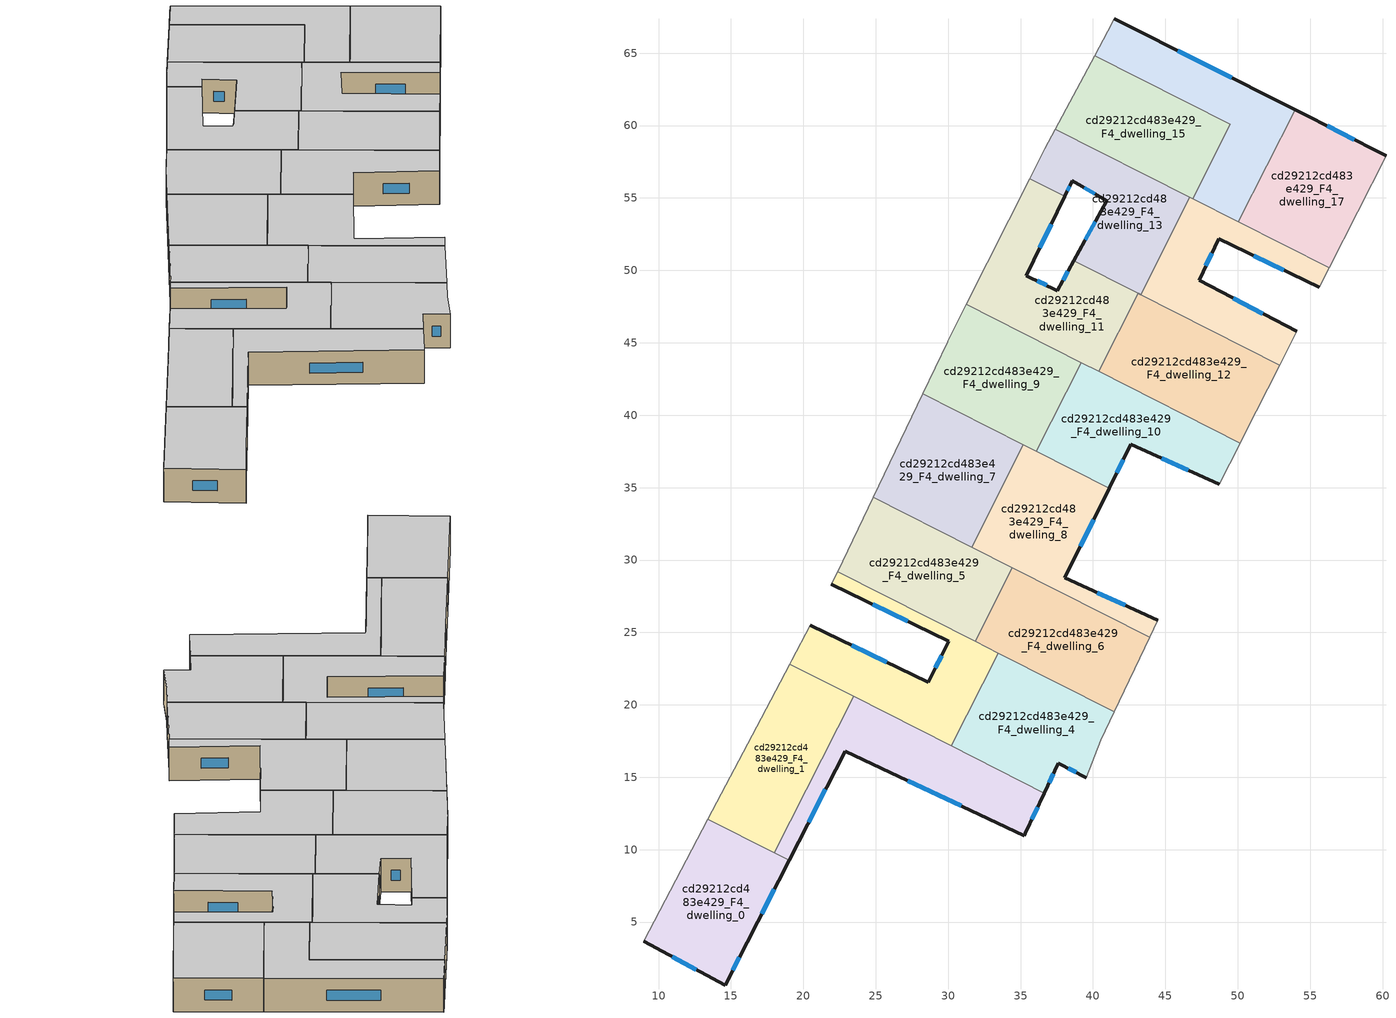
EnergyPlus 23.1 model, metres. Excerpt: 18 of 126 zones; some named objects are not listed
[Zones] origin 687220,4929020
cd29212cd483e429_F4_dwelling_0
 floor to cd29212cd483e429_F3_dwelling_0 (EU_floor_Construction): 19.02,9.26 16.12,3.6 14.59,0.63 8.96,3.66 13.42,12.1 z12
 wall outside (EU_wall_Construction): 8.96,3.66 14.59,0.63 16.12,3.6 19.02,9.26 z12:15
 wall adiabatic (EU_wall_Construction): 13.42,12.1 8.96,3.66 z12:15
 wall to cd29212cd483e429_F4_dwelling_1 (EU_wall_Construction): 18,9.78 13.42,12.1 z12:15
 wall to cd29212cd483e429_F4_dwelling_2 (EU_wall_Construction): 19.02,9.26 18,9.78 z12:15
 window (EU_Window_Construction): 17.14,5.59 18,7.28 / 15.13,1.68 15.59,2.56 / 10.94,2.6 12.62,1.7 z13.05:13.95
 ceiling to cd29212cd483e429_F5_dwelling_0 (EU_floor_Construction): 16.12,3.6 19.02,9.26 13.42,12.1 8.96,3.66 14.59,0.63 z15
cd29212cd483e429_F4_dwelling_1
 floor to cd29212cd483e429_F3_dwelling_1 (EU_floor_Construction): 23.47,20.58 18,9.78 13.42,12.1 16.78,18.48 19.05,22.82 z12
 wall adiabatic (EU_wall_Construction): 19.05,22.82 16.78,18.48 13.42,12.1 z12:15
 wall to cd29212cd483e429_F4_dwelling_2 (EU_wall_Construction): 18,9.78 23.47,20.58 z12:15
 wall to cd29212cd483e429_F4_dwelling_3 (EU_wall_Construction): 23.47,20.58 19.05,22.82 z12:15
 ceiling to cd29212cd483e429_F5_dwelling_1 (EU_floor_Construction): 18,9.78 23.47,20.58 19.05,22.82 16.78,18.48 13.42,12.1 z15
cd29212cd483e429_F4_dwelling_10
 floor to cd29212cd483e429_F3_dwelling_10 (EU_floor_Construction): 50.17,38.08 48.73,35.22 42.61,37.98 41.12,34.96 36.09,37.5 39.2,43.63 z12
 wall outside (EU_wall_Construction): 41.12,34.96 42.61,37.98 48.73,35.22 z12:15
 wall to cd29212cd483e429_F4_dwelling_9 (EU_wall_Construction): 39.2,43.63 36.09,37.5 z12:15
 wall adiabatic (EU_wall_Construction): 48.73,35.22 50.17,38.08 z12:15
 wall to cd29212cd483e429_F4_dwelling_8 (EU_wall_Construction): 36.09,37.5 41.12,34.96 z12:15
 wall to cd29212cd483e429_F4_dwelling_12 (EU_wall_Construction): 50.17,38.08 40.39,43.03 z12:15
 wall to cd29212cd483e429_F4_dwelling_11 (EU_wall_Construction): 40.39,43.03 39.2,43.63 z12:15
 window (EU_Window_Construction): 44.76,37.02 46.59,36.19 / 41.64,36.02 42.09,36.92 z13.05:13.95
 ceiling to cd29212cd483e429_F5_dwelling_10 (EU_floor_Construction): 48.73,35.22 50.17,38.08 39.2,43.63 36.09,37.5 41.12,34.96 42.61,37.98 z15
cd29212cd483e429_F4_dwelling_11
 floor to cd29212cd483e429_F3_dwelling_11 (EU_floor_Construction): 38.06,55.11 35.4,49.64 37.54,48.6 38.67,50.66 43.11,48.41 40.39,43.03 31.26,47.65 35.64,56.34 z12
 wall outside (EU_wall_Construction): 38.67,50.66 37.54,48.6 35.4,49.64 38.06,55.11 z12:15
 wall to cd29212cd483e429_F4_dwelling_13 (EU_wall_Construction): 38.06,55.11 35.64,56.34 / 43.11,48.41 38.67,50.66 z12:15
 wall to cd29212cd483e429_F4_dwelling_12 (EU_wall_Construction): 40.39,43.03 43.11,48.41 z12:15
 wall adiabatic (EU_wall_Construction): 35.64,56.34 31.26,47.65 z12:15
 wall to cd29212cd483e429_F4_dwelling_9 (EU_wall_Construction): 31.26,47.65 39.2,43.63 z12:15
 window (EU_Window_Construction): 36.33,51.56 37.13,53.2 / 36.79,48.97 36.15,49.28 / 38.28,49.94 37.94,49.32 z13.05:13.95
 ceiling to cd29212cd483e429_F5_dwelling_11 (EU_floor_Construction): 40.39,43.03 43.11,48.41 38.67,50.66 37.54,48.6 35.4,49.64 38.06,55.11 35.64,56.34 31.26,47.65 z15
cd29212cd483e429_F4_dwelling_12
 floor to cd29212cd483e429_F3_dwelling_12 (EU_floor_Construction): 52.89,43.45 50.45,38.64 50.17,38.08 40.39,43.03 43.11,48.41 z12
 wall adiabatic (EU_wall_Construction): 50.17,38.08 50.45,38.64 52.89,43.45 z12:15
 wall to cd29212cd483e429_F4_dwelling_14 (EU_wall_Construction): 52.89,43.45 43.28,48.32 z12:15
 wall to cd29212cd483e429_F4_dwelling_13 (EU_wall_Construction): 43.28,48.32 43.11,48.41 z12:15
 ceiling to cd29212cd483e429_F5_dwelling_12 (EU_floor_Construction): 50.45,38.64 52.89,43.45 43.11,48.41 40.39,43.03 50.17,38.08 z15
cd29212cd483e429_F4_dwelling_13
 floor to cd29212cd483e429_F3_dwelling_13 (EU_floor_Construction): 46.69,55.04 43.28,48.32 38.67,50.66 40.95,54.81 38.57,56.18 38.06,55.11 35.64,56.34 36.68,58.41 37.4,59.75 z12
 wall outside (EU_wall_Construction): 38.06,55.11 38.57,56.18 40.95,54.81 38.67,50.66 z12:15
 wall adiabatic (EU_wall_Construction): 37.4,59.75 36.68,58.41 35.64,56.34 z12:15
 wall to cd29212cd483e429_F4_dwelling_14 (EU_wall_Construction): 43.28,48.32 46.69,55.04 z12:15
 wall to cd29212cd483e429_F4_dwelling_15 (EU_wall_Construction): 46.69,55.04 37.4,59.75 z12:15
 window (EU_Window_Construction): 39.41,55.7 40.12,55.29 / 38.24,55.49 38.39,55.81 / 40.15,53.35 39.47,52.11 z13.05:13.95
 ceiling to cd29212cd483e429_F5_dwelling_13 (EU_floor_Construction): 43.28,48.32 46.69,55.04 37.4,59.75 36.68,58.41 35.64,56.34 38.06,55.11 38.57,56.18 40.95,54.81 38.67,50.66 z15
cd29212cd483e429_F4_dwelling_14
 floor to cd29212cd483e429_F3_dwelling_14 (EU_floor_Construction): 56.31,50.17 55.62,48.82 48.67,52.2 47.32,49.32 54.07,45.78 52.89,43.45 43.28,48.32 46.69,55.04 z12
 wall outside (EU_wall_Construction): 54.07,45.78 47.32,49.32 48.67,52.2 55.62,48.82 z12:15
 wall adiabatic (EU_wall_Construction): 55.62,48.82 56.31,50.17 / 52.89,43.45 54.07,45.78 z12:15
 wall to cd29212cd483e429_F4_dwelling_17 (EU_wall_Construction): 56.31,50.17 50.04,53.34 z12:15
 wall to cd29212cd483e429_F4_dwelling_16 (EU_wall_Construction): 50.04,53.35 46.88,54.95 z12:15
 wall to cd29212cd483e429_F4_dwelling_15 (EU_wall_Construction): 46.88,54.95 46.69,55.04 z12:15
 window (EU_Window_Construction): 51.11,51.02 53.19,50.01 / 47.8,50.33 48.2,51.19 / 51.71,47.02 49.69,48.08 z13.05:13.95
 ceiling to cd29212cd483e429_F5_dwelling_14 (EU_floor_Construction): 54.07,45.78 47.32,49.32 48.67,52.2 55.62,48.82 56.31,50.17 46.69,55.04 43.28,48.32 52.89,43.45 z15
cd29212cd483e429_F4_dwelling_15
 floor to cd29212cd483e429_F3_dwelling_15 (EU_floor_Construction): 49.49,60.09 46.88,54.95 37.4,59.75 40.12,64.84 z12
 wall to cd29212cd483e429_F4_dwelling_16 (EU_wall_Construction): 46.88,54.95 49.49,60.09 40.12,64.84 z12:15
 wall adiabatic (EU_wall_Construction): 40.12,64.84 37.4,59.75 z12:15
 ceiling to cd29212cd483e429_F5_dwelling_15 (EU_floor_Construction): 46.88,54.95 49.49,60.09 40.12,64.84 37.4,59.75 z15
cd29212cd483e429_F4_dwelling_16
 floor to cd29212cd483e429_F3_dwelling_16 (EU_floor_Construction): 53.96,61.09 50.04,53.34 46.88,54.95 49.49,60.09 40.12,64.84 41.01,66.51 41.47,67.38 z12
 wall outside (EU_wall_Construction): 53.96,61.09 41.47,67.38 z12:15
 wall adiabatic (EU_wall_Construction): 41.47,67.38 41.01,66.51 40.12,64.84 z12:15
 wall to cd29212cd483e429_F4_dwelling_17 (EU_wall_Construction): 50.04,53.34 53.96,61.09 z12:15
 window (EU_Window_Construction): 49.58,63.29 45.85,65.17 z13.05:13.95
 ceiling to cd29212cd483e429_F5_dwelling_16 (EU_floor_Construction): 50.04,53.34 53.96,61.09 41.47,67.38 41.01,66.51 40.12,64.84 49.49,60.09 46.88,54.95 z15
cd29212cd483e429_F4_dwelling_17
 floor to cd29212cd483e429_F3_dwelling_17 (EU_floor_Construction): 60.23,57.92 56.31,50.17 50.04,53.34 53.96,61.09 z12
 wall outside (EU_wall_Construction): 60.23,57.92 53.96,61.09 z12:15
 wall adiabatic (EU_wall_Construction): 56.31,50.17 60.23,57.92 z12:15
 window (EU_Window_Construction): 58.03,59.03 56.16,59.98 z13.05:13.95
 ceiling to cd29212cd483e429_F5_dwelling_17 (EU_floor_Construction): 56.31,50.17 60.23,57.92 53.96,61.09 50.04,53.34 z15
cd29212cd483e429_F4_dwelling_2
 floor to cd29212cd483e429_F3_dwelling_2 (EU_floor_Construction): 36.64,13.91 35.32,11.12 35.25,10.97 22.88,16.81 19.02,9.26 18,9.78 23.47,20.58 z12
 wall outside (EU_wall_Construction): 19.02,9.26 22.88,16.81 35.25,10.97 35.32,11.12 36.64,13.91 z12:15
 wall to cd29212cd483e429_F4_dwelling_4 (EU_wall_Construction): 36.64,13.91 30.22,17.16 z12:15
 wall to cd29212cd483e429_F4_dwelling_3 (EU_wall_Construction): 30.22,17.16 23.47,20.58 z12:15
 window (EU_Window_Construction): 27.22,14.77 30.92,13.02 / 20.37,11.91 21.53,14.17 / 35.79,12.1 36.18,12.93 z13.05:13.95
 ceiling to cd29212cd483e429_F5_dwelling_2 (EU_floor_Construction): 35.25,10.97 35.32,11.12 36.64,13.91 23.47,20.58 18,9.78 19.02,9.26 22.88,16.81 z15
cd29212cd483e429_F4_dwelling_3
 floor to cd29212cd483e429_F3_dwelling_3 (EU_floor_Construction): 33.47,23.57 30.22,17.16 19.05,22.82 19.19,23.08 20.46,25.49 20.47,25.51 28.61,21.56 30.04,24.4 21.94,28.32 22.36,29.2 z12
 wall outside (EU_wall_Construction): 21.94,28.32 30.04,24.4 28.61,21.56 20.47,25.51 z12:15
 wall adiabatic (EU_wall_Construction): 20.47,25.51 20.46,25.49 19.19,23.08 19.05,22.82 / 22.36,29.2 21.94,28.32 z12:15
 wall to cd29212cd483e429_F4_dwelling_4 (EU_wall_Construction): 30.22,17.16 33.47,23.57 z12:15
 wall to cd29212cd483e429_F4_dwelling_5 (EU_wall_Construction): 31.86,24.39 22.36,29.2 z12:15
 wall to cd29212cd483e429_F4_dwelling_6 (EU_wall_Construction): 33.47,23.57 31.86,24.39 z12:15
 window (EU_Window_Construction): 25.76,22.95 23.33,24.13 / 29.54,23.41 29.12,22.56 / 24.78,26.95 27.2,25.78 z13.05:13.95
 ceiling to cd29212cd483e429_F5_dwelling_3 (EU_floor_Construction): 30.22,17.16 33.47,23.57 22.36,29.2 21.94,28.32 30.04,24.4 28.61,21.56 20.47,25.51 20.46,25.49 19.19,23.08 19.05,22.82 z15
cd29212cd483e429_F4_dwelling_4
 floor to cd29212cd483e429_F3_dwelling_4 (EU_floor_Construction): 41.48,19.52 40.55,17.54 39.52,14.98 37.61,15.97 36.64,13.91 30.22,17.16 33.47,23.57 z12
 wall outside (EU_wall_Construction): 36.64,13.91 37.61,15.97 39.52,14.98 z12:15
 wall adiabatic (EU_wall_Construction): 39.52,14.98 40.55,17.54 41.48,19.52 z12:15
 wall to cd29212cd483e429_F4_dwelling_6 (EU_wall_Construction): 41.48,19.52 33.47,23.57 z12:15
 window (EU_Window_Construction): 38.28,15.63 38.85,15.33 / 36.98,14.63 37.27,15.25 z13.05:13.95
 ceiling to cd29212cd483e429_F5_dwelling_4 (EU_floor_Construction): 39.52,14.98 40.55,17.54 41.48,19.52 33.47,23.57 30.22,17.16 36.64,13.91 37.61,15.97 z15
cd29212cd483e429_F4_dwelling_5
 floor to cd29212cd483e429_F3_dwelling_5 (EU_floor_Construction): 34.43,29.47 31.86,24.39 22.36,29.2 24.82,34.34 z12
 wall to cd29212cd483e429_F4_dwelling_6 (EU_wall_Construction): 31.86,24.39 34.43,29.47 z12:15
 wall adiabatic (EU_wall_Construction): 24.82,34.34 22.36,29.2 z12:15
 wall to cd29212cd483e429_F4_dwelling_7 (EU_wall_Construction): 31.62,30.89 24.82,34.34 z12:15
 wall to cd29212cd483e429_F4_dwelling_8 (EU_wall_Construction): 34.43,29.47 31.62,30.89 z12:15
 ceiling to cd29212cd483e429_F5_dwelling_5 (EU_floor_Construction): 31.86,24.39 34.43,29.47 24.82,34.34 22.36,29.2 z15
cd29212cd483e429_F4_dwelling_6
 floor to cd29212cd483e429_F3_dwelling_6 (EU_floor_Construction): 43.92,24.67 41.48,19.52 31.86,24.39 34.43,29.47 z12
 wall adiabatic (EU_wall_Construction): 41.48,19.52 43.92,24.67 z12:15
 wall to cd29212cd483e429_F4_dwelling_8 (EU_wall_Construction): 43.92,24.67 34.43,29.47 z12:15
 ceiling to cd29212cd483e429_F5_dwelling_6 (EU_floor_Construction): 41.48,19.52 43.92,24.67 34.43,29.47 31.86,24.39 z15
cd29212cd483e429_F4_dwelling_7
 floor to cd29212cd483e429_F3_dwelling_7 (EU_floor_Construction): 35.19,37.96 31.62,30.89 24.82,34.34 28.24,41.48 z12
 wall to cd29212cd483e429_F4_dwelling_8 (EU_wall_Construction): 31.62,30.89 35.19,37.96 z12:15
 wall adiabatic (EU_wall_Construction): 28.24,41.48 24.82,34.34 z12:15
 wall to cd29212cd483e429_F4_dwelling_9 (EU_wall_Construction): 35.19,37.96 28.24,41.48 z12:15
 ceiling to cd29212cd483e429_F5_dwelling_7 (EU_floor_Construction): 31.62,30.89 35.19,37.96 28.24,41.48 24.82,34.34 z15
cd29212cd483e429_F4_dwelling_8
 floor to cd29212cd483e429_F3_dwelling_8 (EU_floor_Construction): 41.12,34.96 38.06,28.77 44.46,25.83 43.92,24.67 31.62,30.89 35.19,37.96 z12
 wall outside (EU_wall_Construction): 44.46,25.83 38.06,28.77 41.12,34.96 z12:15
 wall adiabatic (EU_wall_Construction): 43.92,24.67 44.46,25.83 z12:15
 wall to cd29212cd483e429_F4_dwelling_9 (EU_wall_Construction): 36.09,37.5 35.19,37.96 z12:15
 window (EU_Window_Construction): 39.13,30.94 40.05,32.79 / 42.22,26.86 40.31,27.74 z13.05:13.95
 ceiling to cd29212cd483e429_F5_dwelling_8 (EU_floor_Construction): 43.92,24.67 44.46,25.83 38.06,28.77 41.12,34.96 35.19,37.96 31.62,30.89 z15
cd29212cd483e429_F4_dwelling_9
 floor to cd29212cd483e429_F3_dwelling_9 (EU_floor_Construction): 39.2,43.63 36.09,37.5 28.24,41.48 29.97,45.08 29.98,45.12 31.26,47.65 z12
 wall adiabatic (EU_wall_Construction): 31.26,47.65 29.98,45.12 29.97,45.08 28.24,41.48 z12:15
 ceiling to cd29212cd483e429_F5_dwelling_9 (EU_floor_Construction): 36.09,37.5 39.2,43.63 31.26,47.65 29.98,45.12 29.97,45.08 28.24,41.48 z15
[Building]
EU S2 Campaign: North Axis=0; Terrain=City; Solar Distribution=FullExterior
[Site:Location]
Bologna: Latitude=44.5; Longitude=11.25; Time Zone=1; Elevation=37
[SizingPeriod:WeatherFileDays]
AnnualSizingPeriod: Begin Month=1; Begin Day of Month=1; End Month=12; End Day of Month=31; Day of Week for Start Day=Monday; Use Weather File Daylight Saving Period=No; Use Weather File Rain and Snow Indicators=No
[MATERIAL]
EU_InternalMass_Material: Roughness=MediumRough; Thickness=0.1; Conductivity=1; Density=1800; Specific Heat=900; Thermal Absorptance=0.9; Solar Absorptance=0.7; Visible Absorptance=0.7
[MATERIAL:NOMASS] Roughness=MediumRough; Thermal Absorptance=0.9; Solar Absorptance=0.7; Visible Absorptance=0.7
Name | Thermal Resistance
EU_wall_NoMass | 0.890213
EU_floor_NoMass | 0.79516
[WINDOWMATERIAL:SIMPLEGLAZINGSYSTEM]
EU_Window_SimpleGlazing: UFactor=4.49146; Solar Heat Gain Coefficient=0.85; Visible Transmittance=0.85
[CONSTRUCTION]
EU_wall_Construction: EU_wall_NoMass
EU_floor_Construction: EU_floor_NoMass
EU_Window_Construction: EU_Window_SimpleGlazing
EU_InternalMass_Construction: EU_InternalMass_Material
[ZONE] Type=1; Multiplier=1; Ceiling Height=autocalculate; Floor Area=autocalculate; Part of Total Floor Area=Yes
Name | Volume
cd29212cd483e429_F4_dwelling_0; cd29212cd483e429_F4_dwelling_16 | 182.966
cd29212cd483e429_F4_dwelling_1 | 182.969
cd29212cd483e429_F4_dwelling_10 | 182.99
cd29212cd483e429_F4_dwelling_11 | 198.152
cd29212cd483e429_F4_dwelling_12 | 198.146
cd29212cd483e429_F4_dwelling_13; cd29212cd483e429_F4_dwelling_14 | 167.782
cd29212cd483e429_F4_dwelling_15; cd29212cd483e429_F4_dwelling_2; cd29212cd483e429_F4_dwelling_6 | 182.944
cd29212cd483e429_F4_dwelling_17 | 182.967
cd29212cd483e429_F4_dwelling_3 | 182.971
cd29212cd483e429_F4_dwelling_4 | 182.976
cd29212cd483e429_F4_dwelling_5 | 182.929
cd29212cd483e429_F4_dwelling_7 | 182.968
cd29212cd483e429_F4_dwelling_8 | 182.956
cd29212cd483e429_F4_dwelling_9 | 182.978
[INTERNALMASS] Construction=EU_InternalMass_Construction
Name | Zone or ZoneList | Surface Area
cd29212cd483e429_F4_dwelling_0_EU_InternalMass | cd29212cd483e429_F4_dwelling_0 | 60.9888
cd29212cd483e429_F4_dwelling_1_EU_InternalMass | cd29212cd483e429_F4_dwelling_1 | 60.9896
cd29212cd483e429_F4_dwelling_2_EU_InternalMass | cd29212cd483e429_F4_dwelling_2 | 60.9811
cd29212cd483e429_F4_dwelling_3_EU_InternalMass | cd29212cd483e429_F4_dwelling_3 | 60.9954
cd29212cd483e429_F4_dwelling_4_EU_InternalMass | cd29212cd483e429_F4_dwelling_4 | 60.9917
cd29212cd483e429_F4_dwelling_5_EU_InternalMass | cd29212cd483e429_F4_dwelling_5 | 60.9764
cd29212cd483e429_F4_dwelling_6_EU_InternalMass | cd29212cd483e429_F4_dwelling_6 | 60.9809
cd29212cd483e429_F4_dwelling_7_EU_InternalMass | cd29212cd483e429_F4_dwelling_7 | 60.9885
cd29212cd483e429_F4_dwelling_8_EU_InternalMass | cd29212cd483e429_F4_dwelling_8 | 60.986
cd29212cd483e429_F4_dwelling_9_EU_InternalMass | cd29212cd483e429_F4_dwelling_9 | 60.9933
cd29212cd483e429_F4_dwelling_10_EU_InternalMass | cd29212cd483e429_F4_dwelling_10 | 60.9966
cd29212cd483e429_F4_dwelling_11_EU_InternalMass | cd29212cd483e429_F4_dwelling_11 | 66.0517
cd29212cd483e429_F4_dwelling_12_EU_InternalMass | cd29212cd483e429_F4_dwelling_12 | 66.0498
cd29212cd483e429_F4_dwelling_13_EU_InternalMass | cd29212cd483e429_F4_dwelling_13 | 55.9277
cd29212cd483e429_F4_dwelling_14_EU_InternalMass | cd29212cd483e429_F4_dwelling_14 | 55.9274
cd29212cd483e429_F4_dwelling_15_EU_InternalMass | cd29212cd483e429_F4_dwelling_15 | 60.9818
cd29212cd483e429_F4_dwelling_16_EU_InternalMass | cd29212cd483e429_F4_dwelling_16 | 60.9886
cd29212cd483e429_F4_dwelling_17_EU_InternalMass | cd29212cd483e429_F4_dwelling_17 | 60.9881
[OTHEREQUIPMENT] Fuel Type=Electricity; Design Level Calculation Method=Watts/Area; Power per Zone Floor Area=1; Fraction Latent=0; Fraction Radiant=0; Fraction Lost=0; Carbon Dioxide Generation Rate=0; EndUse Subcategory=EU_Step8_InternalGains
Name | Zone or ZoneList or Space or SpaceList | Schedule
EU_Step8_InternalGain_cd29212cd483e429_F4_dwelling_0_f000 | cd29212cd483e429_F4_dwelling_0 | EU_Step8_GainSchedule_cd29212cd483e429_F4_dwelling_0_f000
EU_Step8_InternalGain_cd29212cd483e429_F4_dwelling_1_f000 | cd29212cd483e429_F4_dwelling_1 | EU_Step8_GainSchedule_cd29212cd483e429_F4_dwelling_1_f000
EU_Step8_InternalGain_cd29212cd483e429_F4_dwelling_2_f000 | cd29212cd483e429_F4_dwelling_2 | EU_Step8_GainSchedule_cd29212cd483e429_F4_dwelling_2_f000
EU_Step8_InternalGain_cd29212cd483e429_F4_dwelling_3_f000 | cd29212cd483e429_F4_dwelling_3 | EU_Step8_GainSchedule_cd29212cd483e429_F4_dwelling_3_f000
EU_Step8_InternalGain_cd29212cd483e429_F4_dwelling_4_f000 | cd29212cd483e429_F4_dwelling_4 | EU_Step8_GainSchedule_cd29212cd483e429_F4_dwelling_4_f000
EU_Step8_InternalGain_cd29212cd483e429_F4_dwelling_5_f000 | cd29212cd483e429_F4_dwelling_5 | EU_Step8_GainSchedule_cd29212cd483e429_F4_dwelling_5_f000
EU_Step8_InternalGain_cd29212cd483e429_F4_dwelling_6_f000 | cd29212cd483e429_F4_dwelling_6 | EU_Step8_GainSchedule_cd29212cd483e429_F4_dwelling_6_f000
EU_Step8_InternalGain_cd29212cd483e429_F4_dwelling_7_f000 | cd29212cd483e429_F4_dwelling_7 | EU_Step8_GainSchedule_cd29212cd483e429_F4_dwelling_7_f000
EU_Step8_InternalGain_cd29212cd483e429_F4_dwelling_8_f000 | cd29212cd483e429_F4_dwelling_8 | EU_Step8_GainSchedule_cd29212cd483e429_F4_dwelling_8_f000
EU_Step8_InternalGain_cd29212cd483e429_F4_dwelling_9_f000 | cd29212cd483e429_F4_dwelling_9 | EU_Step8_GainSchedule_cd29212cd483e429_F4_dwelling_9_f000
EU_Step8_InternalGain_cd29212cd483e429_F4_dwelling_10_f000 | cd29212cd483e429_F4_dwelling_10 | EU_Step8_GainSchedule_cd29212cd483e429_F4_dwelling_10_f000
EU_Step8_InternalGain_cd29212cd483e429_F4_dwelling_11_f000 | cd29212cd483e429_F4_dwelling_11 | EU_Step8_GainSchedule_cd29212cd483e429_F4_dwelling_11_f000
EU_Step8_InternalGain_cd29212cd483e429_F4_dwelling_12_f000 | cd29212cd483e429_F4_dwelling_12 | EU_Step8_GainSchedule_cd29212cd483e429_F4_dwelling_12_f000
EU_Step8_InternalGain_cd29212cd483e429_F4_dwelling_13_f000 | cd29212cd483e429_F4_dwelling_13 | EU_Step8_GainSchedule_cd29212cd483e429_F4_dwelling_13_f000
EU_Step8_InternalGain_cd29212cd483e429_F4_dwelling_14_f000 | cd29212cd483e429_F4_dwelling_14 | EU_Step8_GainSchedule_cd29212cd483e429_F4_dwelling_14_f000
EU_Step8_InternalGain_cd29212cd483e429_F4_dwelling_15_f000 | cd29212cd483e429_F4_dwelling_15 | EU_Step8_GainSchedule_cd29212cd483e429_F4_dwelling_15_f000
EU_Step8_InternalGain_cd29212cd483e429_F4_dwelling_16_f000 | cd29212cd483e429_F4_dwelling_16 | EU_Step8_GainSchedule_cd29212cd483e429_F4_dwelling_16_f000
EU_Step8_InternalGain_cd29212cd483e429_F4_dwelling_17_f000 | cd29212cd483e429_F4_dwelling_17 | EU_Step8_GainSchedule_cd29212cd483e429_F4_dwelling_17_f000
[ZONEVENTILATION:DESIGNFLOWRATE] Schedule=EU_AlwaysOn; Design Flow Rate Calculation Method=AirChanges/Hour; Air Changes per Hour=0.718634; Ventilation Type=Natural; Fan Pressure Rise=0; Fan Total Efficiency=1; Constant Term Coefficient=1; Temperature Term Coefficient=0; Velocity Term Coefficient=0; Velocity Squared Term Coefficient=0; Minimum Indoor Temperature=-100; Maximum Indoor Temperature=100; Delta Temperature=-100; Minimum Outdoor Temperature=-100; Maximum Outdoor Temperature=100; Maximum Wind Speed=40
Name | Zone or ZoneList or Space or SpaceList
EU_ConstantAir_cd29212cd483e429_F4_dwelling_0 | cd29212cd483e429_F4_dwelling_0
EU_ConstantAir_cd29212cd483e429_F4_dwelling_1 | cd29212cd483e429_F4_dwelling_1
EU_ConstantAir_cd29212cd483e429_F4_dwelling_2 | cd29212cd483e429_F4_dwelling_2
EU_ConstantAir_cd29212cd483e429_F4_dwelling_3 | cd29212cd483e429_F4_dwelling_3
EU_ConstantAir_cd29212cd483e429_F4_dwelling_4 | cd29212cd483e429_F4_dwelling_4
EU_ConstantAir_cd29212cd483e429_F4_dwelling_5 | cd29212cd483e429_F4_dwelling_5
EU_ConstantAir_cd29212cd483e429_F4_dwelling_6 | cd29212cd483e429_F4_dwelling_6
EU_ConstantAir_cd29212cd483e429_F4_dwelling_7 | cd29212cd483e429_F4_dwelling_7
EU_ConstantAir_cd29212cd483e429_F4_dwelling_8 | cd29212cd483e429_F4_dwelling_8
EU_ConstantAir_cd29212cd483e429_F4_dwelling_9 | cd29212cd483e429_F4_dwelling_9
EU_ConstantAir_cd29212cd483e429_F4_dwelling_10 | cd29212cd483e429_F4_dwelling_10
EU_ConstantAir_cd29212cd483e429_F4_dwelling_11 | cd29212cd483e429_F4_dwelling_11
EU_ConstantAir_cd29212cd483e429_F4_dwelling_12 | cd29212cd483e429_F4_dwelling_12
EU_ConstantAir_cd29212cd483e429_F4_dwelling_13 | cd29212cd483e429_F4_dwelling_13
EU_ConstantAir_cd29212cd483e429_F4_dwelling_14 | cd29212cd483e429_F4_dwelling_14
EU_ConstantAir_cd29212cd483e429_F4_dwelling_15 | cd29212cd483e429_F4_dwelling_15
EU_ConstantAir_cd29212cd483e429_F4_dwelling_16 | cd29212cd483e429_F4_dwelling_16
EU_ConstantAir_cd29212cd483e429_F4_dwelling_17 | cd29212cd483e429_F4_dwelling_17
[HVACTEMPLATE:ZONE:IDEALLOADSAIRSYSTEM] System Availability Schedule=EU_AlwaysOn; Maximum Heating Supply Air Temperature=50; Minimum Cooling Supply Air Temperature=13; Maximum Heating Supply Air Humidity Ratio=0.0156; Minimum Cooling Supply Air Humidity Ratio=0.0077; Heating Limit=NoLimit; Cooling Limit=NoLimit; Heating Availability Schedule=EU_AlwaysOn; Cooling Availability Schedule=EU_CoolingOff; Dehumidification Control Type=ConstantSensibleHeatRatio; Cooling Sensible Heat Ratio=0.7; Dehumidification Setpoint=60; Humidification Control Type=None; Humidification Setpoint=30; Outdoor Air Method=None; Outdoor Air Flow Rate per Person=0.00944; Outdoor Air Flow Rate per Zone Floor Area=0; Outdoor Air Flow Rate per Zone=0; Demand Controlled Ventilation Type=None; Outdoor Air Economizer Type=NoEconomizer; Heat Recovery Type=None; Sensible Heat Recovery Effectiveness=0.7; Latent Heat Recovery Effectiveness=0.65
Name | Template Thermostat
cd29212cd483e429_F4_dwelling_0 | EU_HeatOnly_cd29212cd483e429_F4_dwelling_0
cd29212cd483e429_F4_dwelling_1 | EU_HeatOnly_cd29212cd483e429_F4_dwelling_1
cd29212cd483e429_F4_dwelling_2 | EU_HeatOnly_cd29212cd483e429_F4_dwelling_2
cd29212cd483e429_F4_dwelling_3 | EU_HeatOnly_cd29212cd483e429_F4_dwelling_3
cd29212cd483e429_F4_dwelling_4 | EU_HeatOnly_cd29212cd483e429_F4_dwelling_4
cd29212cd483e429_F4_dwelling_5 | EU_HeatOnly_cd29212cd483e429_F4_dwelling_5
cd29212cd483e429_F4_dwelling_6 | EU_HeatOnly_cd29212cd483e429_F4_dwelling_6
cd29212cd483e429_F4_dwelling_7 | EU_HeatOnly_cd29212cd483e429_F4_dwelling_7
cd29212cd483e429_F4_dwelling_8 | EU_HeatOnly_cd29212cd483e429_F4_dwelling_8
cd29212cd483e429_F4_dwelling_9 | EU_HeatOnly_cd29212cd483e429_F4_dwelling_9
cd29212cd483e429_F4_dwelling_10 | EU_HeatOnly_cd29212cd483e429_F4_dwelling_10
cd29212cd483e429_F4_dwelling_11 | EU_HeatOnly_cd29212cd483e429_F4_dwelling_11
cd29212cd483e429_F4_dwelling_12 | EU_HeatOnly_cd29212cd483e429_F4_dwelling_12
cd29212cd483e429_F4_dwelling_13 | EU_HeatOnly_cd29212cd483e429_F4_dwelling_13
cd29212cd483e429_F4_dwelling_14 | EU_HeatOnly_cd29212cd483e429_F4_dwelling_14
cd29212cd483e429_F4_dwelling_15 | EU_HeatOnly_cd29212cd483e429_F4_dwelling_15
cd29212cd483e429_F4_dwelling_16 | EU_HeatOnly_cd29212cd483e429_F4_dwelling_16
cd29212cd483e429_F4_dwelling_17 | EU_HeatOnly_cd29212cd483e429_F4_dwelling_17
[SIZING:ZONE] Zone Cooling Design Supply Air Temperature Input Method=SupplyAirTemperature; Zone Cooling Design Supply Air Temperature=13; Zone Heating Design Supply Air Temperature Input Method=SupplyAirTemperature; Zone Heating Design Supply Air Temperature=50; Zone Cooling Design Supply Air Humidity Ratio=0.008; Zone Heating Design Supply Air Humidity Ratio=0.008; Cooling Design Air Flow Method=DesignDay; Cooling Design Air Flow Rate=0; Cooling Minimum Air Flow per Zone Floor Area=0.000762; Cooling Minimum Air Flow=0; Cooling Minimum Air Flow Fraction=0.2; Heating Design Air Flow Method=DesignDay; Heating Design Air Flow Rate=0; Heating Maximum Air Flow per Zone Floor Area=0.002032; Heating Maximum Air Flow=0.141576; Heating Maximum Air Flow Fraction=0.3; Account for Dedicated Outdoor Air System=No; Dedicated Outdoor Air System Control Strategy=NeutralSupplyAir; Dedicated Outdoor Air Low Setpoint Temperature for Design=autosize; Dedicated Outdoor Air High Setpoint Temperature for Design=autosize; Zone Load Sizing Method=Sensible Load Only No Latent Load; Zone Latent Cooling Design Supply Air Humidity Ratio Input Method=HumidityRatioDifference; Zone Cooling Design Supply Air Humidity Ratio Difference=0.005; Zone Latent Heating Design Supply Air Humidity Ratio Input Method=HumidityRatioDifference; Zone Humidification Design Supply Air Humidity Ratio Difference=0.005
cd29212cd483e429_F4_dwelling_0; cd29212cd483e429_F4_dwelling_1; cd29212cd483e429_F4_dwelling_2; cd29212cd483e429_F4_dwelling_3; cd29212cd483e429_F4_dwelling_4; cd29212cd483e429_F4_dwelling_5; cd29212cd483e429_F4_dwelling_6; cd29212cd483e429_F4_dwelling_7; cd29212cd483e429_F4_dwelling_8; cd29212cd483e429_F4_dwelling_9; cd29212cd483e429_F4_dwelling_10; cd29212cd483e429_F4_dwelling_11; cd29212cd483e429_F4_dwelling_12; cd29212cd483e429_F4_dwelling_13; cd29212cd483e429_F4_dwelling_14; cd29212cd483e429_F4_dwelling_15; cd29212cd483e429_F4_dwelling_16; cd29212cd483e429_F4_dwelling_17
[SCHEDULE:CONSTANT]
Name | Hourly Value
EU_AlwaysOn | 1
EU_CoolingOff | 0
[SCHEDULE:FILE] Column Number=1; Rows to Skip at Top=0; Number of Hours of Data=8760; Column Separator=Comma; Interpolate to Timestep=No; Minutes per Item=60; Adjust Schedule for Daylight Savings=Yes
Name | File
EU_Step8_GainSchedule_cd29212cd483e429_F4_dwelling_0_f000 | ../../schedules/cd29212cd483e429/cd29212cd483e429_F4_dwelling_0_f000_gain.csv
EU_Step8_GainSchedule_cd29212cd483e429_F4_dwelling_1_f000 | ../../schedules/cd29212cd483e429/cd29212cd483e429_F4_dwelling_1_f000_gain.csv
EU_Step8_GainSchedule_cd29212cd483e429_F4_dwelling_2_f000 | ../../schedules/cd29212cd483e429/cd29212cd483e429_F4_dwelling_2_f000_gain.csv
EU_Step8_GainSchedule_cd29212cd483e429_F4_dwelling_3_f000 | ../../schedules/cd29212cd483e429/cd29212cd483e429_F4_dwelling_3_f000_gain.csv
EU_Step8_GainSchedule_cd29212cd483e429_F4_dwelling_4_f000 | ../../schedules/cd29212cd483e429/cd29212cd483e429_F4_dwelling_4_f000_gain.csv
EU_Step8_GainSchedule_cd29212cd483e429_F4_dwelling_5_f000 | ../../schedules/cd29212cd483e429/cd29212cd483e429_F4_dwelling_5_f000_gain.csv
EU_Step8_GainSchedule_cd29212cd483e429_F4_dwelling_6_f000 | ../../schedules/cd29212cd483e429/cd29212cd483e429_F4_dwelling_6_f000_gain.csv
EU_Step8_GainSchedule_cd29212cd483e429_F4_dwelling_7_f000 | ../../schedules/cd29212cd483e429/cd29212cd483e429_F4_dwelling_7_f000_gain.csv
EU_Step8_GainSchedule_cd29212cd483e429_F4_dwelling_8_f000 | ../../schedules/cd29212cd483e429/cd29212cd483e429_F4_dwelling_8_f000_gain.csv
EU_Step8_GainSchedule_cd29212cd483e429_F4_dwelling_9_f000 | ../../schedules/cd29212cd483e429/cd29212cd483e429_F4_dwelling_9_f000_gain.csv
EU_Step8_GainSchedule_cd29212cd483e429_F4_dwelling_10_f000 | ../../schedules/cd29212cd483e429/cd29212cd483e429_F4_dwelling_10_f000_gain.csv
EU_Step8_GainSchedule_cd29212cd483e429_F4_dwelling_11_f000 | ../../schedules/cd29212cd483e429/cd29212cd483e429_F4_dwelling_11_f000_gain.csv
EU_Step8_GainSchedule_cd29212cd483e429_F4_dwelling_12_f000 | ../../schedules/cd29212cd483e429/cd29212cd483e429_F4_dwelling_12_f000_gain.csv
EU_Step8_GainSchedule_cd29212cd483e429_F4_dwelling_13_f000 | ../../schedules/cd29212cd483e429/cd29212cd483e429_F4_dwelling_13_f000_gain.csv
EU_Step8_GainSchedule_cd29212cd483e429_F4_dwelling_14_f000 | ../../schedules/cd29212cd483e429/cd29212cd483e429_F4_dwelling_14_f000_gain.csv
EU_Step8_GainSchedule_cd29212cd483e429_F4_dwelling_15_f000 | ../../schedules/cd29212cd483e429/cd29212cd483e429_F4_dwelling_15_f000_gain.csv
EU_Step8_GainSchedule_cd29212cd483e429_F4_dwelling_16_f000 | ../../schedules/cd29212cd483e429/cd29212cd483e429_F4_dwelling_16_f000_gain.csv
EU_Step8_GainSchedule_cd29212cd483e429_F4_dwelling_17_f000 | ../../schedules/cd29212cd483e429/cd29212cd483e429_F4_dwelling_17_f000_gain.csv
